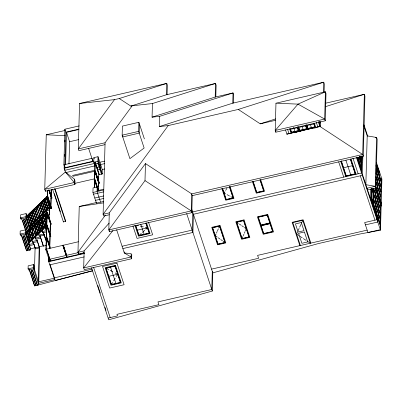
<?xml version="1.0" encoding="UTF-8"?>
<svg xmlns="http://www.w3.org/2000/svg" width="402" height="402" viewBox="0 0 402 402"><rect width="100%" height="100%" fill="white"/><g stroke="black" fill="none" stroke-linecap="round" stroke-linejoin="round"><path stroke-width="0.6" d="M320.092 126.143L320.188 121.756M29.23 226.803L29.271 227.341L29.165 226.612L50.124 206.457M20.1 234.075L20.185 231.049L25.678 229.783L26.065 230.949L25.979 233.979L20.487 235.245L20.1 234.075L25.592 232.813L25.678 229.783M20.547 217.869L20.633 214.839L26.125 213.573L26.512 214.743L26.426 217.768L20.934 219.035L20.547 217.869L26.04 216.603L26.125 213.573M20.487 235.245L20.497 234.863M20.934 219.035L20.964 217.899M21.618 218.879L21.633 218.502L25.421 229.964M27.894 250.526L23.145 235.858L27.899 250.24L27.894 250.526L26.517 250.843L21.185 234.708M27.366 231.366L23.592 219.648L27.371 231.085M28.572 230.09L31.874 239.919L31.663 240.265L24.964 219.331L28.743 230.768M25.291 234.135L25.306 233.758L30.637 249.893L29.266 250.21L24.507 235.823L23.135 236.14M46.773 213.874L25.818 234.029L27.165 232.366M26.517 250.843L26.542 250.084M27.552 231.939L27.562 231.652M28.964 214.135L28.753 214.336L28.964 214.135L32.205 223.934L31.994 224.135L29.135 215.492M28.924 231.622L28.934 231.336L28.019 231.547M28.793 242.617L28.833 243.155L28.748 242.868L32.858 238.919M28.09 268.863L28.17 265.838L33.667 264.571L34.049 265.737L33.969 268.767L28.472 270.033L28.09 268.863L33.582 267.596L33.667 264.571M28.803 243.537L28.773 244.547L33.582 243.441L33.592 243.064M28.833 242.426L29.2 229.1L29.542 229.019L29.587 227.507L32.376 226.864M29.336 226.557L29.547 226.351L29.331 226.698L26.477 217.909M25.954 233.627L29.009 242.868L29.225 242.522L26.205 233.401L25.999 233.602L29.014 242.728M30.09 212.914L30.301 212.713L30.09 212.914L33.326 222.859L33.542 222.507L30.683 213.864M29.266 250.21L24.517 235.542M29.16 269.873L29.17 269.496L34.602 285.922L35.979 285.606L31.13 270.647M28.019 216.427L30.879 225.07L30.663 225.416L27.808 216.628M27.497 231.999L30.547 241.22L30.336 241.567L27.482 232.778M31.421 211.633L31.632 211.432L31.421 211.633L34.657 221.577L34.873 221.231L32.014 212.583M31.09 227.939L31.306 227.582L34.522 237.476L34.311 237.677L31.23 227.683M30.637 249.893L30.673 248.758L29.12 244.471L29.16 242.954L25.934 233.205M31.994 224.135L29.14 215.346M32.205 223.934L28.969 213.995M38.773 281.973L39.728 248.521L37.336 241.275L37.326 241.657L32.517 242.763L32.13 241.597L32.612 224.065L36.22 223.231M32.964 210.151L32.748 210.492L32.964 210.151L36.205 219.949L35.989 220.296L33.135 211.507M33.205 242.607L33.215 242.225L35.125 248.014L33.979 244.23L33.969 244.607L29.16 245.717M33.291 268.546L38.723 284.973L37.351 285.289L32.507 270.33L31.587 270.541M34.311 237.677L34.522 237.476M34.461 270.913L35.105 247.637M40.697 238.039L35.889 239.245L35.502 238.074L35.969 221.11L38.974 220.422M35.989 220.296L36.205 219.949M35.848 236.019L35.642 236.225M34.602 285.922L31.703 276.325M35.889 239.245L35.924 238.034M37.537 218.668L37.321 219.015L37.537 218.668L34.678 210.02M36.964 235.069L37.175 234.723L36.964 235.069L33.944 225.793M37.326 241.657L36.954 239.828L39.255 246.778L39.225 247.928L35.105 248.878M38.657 217.733L38.868 217.387L38.657 217.733L35.793 209.085M38.29 233.627L38.502 233.421L38.285 233.768L35.466 225.08M39.411 204.09L39.622 203.744L39.411 204.09L42.652 213.889L42.863 213.542L42.652 213.889M39.079 220.241L39.295 219.894M37.351 285.289L32.507 270.33M44.064 234.803L44.054 235.185L39.245 236.291L38.858 235.125L39.341 217.593L42.949 216.763M39.989 216.452L40.2 216.105L39.989 216.452L37.13 207.663M38.275 281.149L39.225 246.687M36.818 223.025L39.828 232.12L39.612 232.467L36.798 223.798M40.411 218.959L40.557 218.562M40.954 202.467L40.743 202.809L40.954 202.467L44.195 212.261L43.984 212.608L40.934 203.387M40.697 238.135L40.346 235.632M41.321 215.17L41.532 214.824L41.321 215.17L38.461 206.382M38.15 221.743L41.15 230.818L40.939 231.17L37.939 221.944M42.285 201.186L42.074 201.533L42.285 201.186L45.526 210.985L45.315 211.331L42.451 202.683M41.929 218.241L44.913 227.266L45.124 227.065L41.959 217.336L41.677 217.628M46.823 231.803L42.617 232.773L42.23 231.607L42.697 214.638L45.702 213.949M39.265 220.809L42.265 229.869L42.476 229.522L39.481 220.462M42.617 232.773L42.652 231.562M43.29 216.055L43.009 216.346M40.813 219.18L43.803 228.22L43.592 228.567L40.788 219.949M43.984 212.608L41.125 203.819M65.144 130.439L46.26 134.791L44.753 189.302L45.391 191.231L74.923 184.428L75.013 181.021L74.375 179.091L65.4 172.051L44.753 189.302L74.285 182.498L74.375 179.091M44.054 235.185L43.682 233.356M46.31 245.436L43.366 246.114L40.893 238.326M45.391 191.231L45.421 190.096M45.315 211.331L42.456 202.543M44.913 227.266L41.934 218.1M45.124 227.065L42.145 217.899M46.009 228.567L45.974 229.818L45.587 228.653L46.069 211.12L49.677 210.291M46.783 196.859L46.798 196.342L47.743 196.121L51.637 208.462L50.692 208.678L46.783 196.859L47.727 196.643L47.743 196.121M45.883 237.16L46.828 236.944L45.883 237.16L46.466 238.994M43.471 216.758L46.451 225.763L46.24 225.969L46.451 225.622L43.662 217.18M46.21 225.346L47.155 225.125L46.21 225.346L46.793 227.18M43.999 201.055L46.858 209.698L46.647 210.05L43.979 201.834M49.722 248.552L49.753 247.31L46.366 236.904L46.753 225.427L46.436 236.889L49.763 246.954L50.079 235.492L46.692 225.085L47.084 213.276L50.416 223.341L50.024 235.155M47.476 196.684L47.647 190.553M46.426 237.245L46.034 249.054L46.356 237.255L49.687 247.325L49.652 248.567M50.089 235.14L46.763 225.07L47.084 213.276M47.547 196.668L47.712 190.538M47.366 212.643L47.381 212.166L46.436 212.387L46.421 212.859L47.366 212.643L51.205 224.241L50.26 224.457M46.491 249.145L62.742 245.361L66.069 255.466L49.818 259.21M45.331 199.774L48.19 208.422L47.979 208.769L45.31 200.553M49.521 207.141L49.31 207.487L49.521 207.141L46.662 198.493M49.16 217.864L49.426 208.171L50.114 208.01M49.381 214.593L49.426 208.171M50.144 264.752L55.034 279.541L54.692 279.621L48.642 261.33L48.748 257.571M48.848 258.561L48.763 261.697L84.515 253.456M49.697 246.969L50.014 235.507L46.682 225.442M50.059 233.914L50.35 223.356L47.019 213.291M50.692 208.678L50.32 206.985M50.843 205.522L51.079 196.945L48.923 190.427M51.104 195.98L51.29 189.267M50.873 206.734L51.144 196.93L48.793 189.819M51.17 195.965L51.355 189.252M50.541 248.18L46.828 236.944M49.923 236.637L50.868 236.361L49.923 236.582M51.205 224.241L47.381 212.166M54.722 278.611L54.692 279.621L38.21 283.42L38.255 281.908L54.737 278.109M63.878 164.805L92.033 158.313L92.998 161.232L64.843 167.719L63.878 164.805L64.858 129.218L79.234 125.906M94.777 165.91L65.591 172.634L64.144 168.257L64.23 165.127M64.471 156.353L64.526 154.474M64.868 141.941L64.923 140.062M64.843 167.719L64.873 166.473M64.908 165.222L65.822 132.137L64.858 129.218M64.853 169.046L64.817 170.302L94.51 163.458M63.003 245.532L63.119 245.114L66.822 256.742L63.119 245.114M65.606 164.699L66.501 132.358L78.707 129.544M65.466 220.402L65.441 221.346L63.38 221.824M68.968 164.086L69.586 141.695L66.501 132.358M78.149 252.647L66.712 255.28M66.717 256.767L66.832 256.35M66.953 256.717L66.838 257.129M167.076 94.706L167.343 85.144L166.76 83.395L79.546 103.495L78.295 148.921L78.872 150.675L105.048 144.64M96.586 202.492L79.239 206.492L77.973 252.3L78.556 254.049L84.174 252.752M78.556 254.049L78.591 252.793M83.611 252.873L83.621 252.481M109.153 223.12L84.154 250.873L83.686 267.908L84.264 269.662L131.65 258.737L131.771 254.386M64.144 168.257L92.988 161.609L93.008 160.855M96.45 203.116L92.927 192.463L93.053 187.92L97.173 186.97L97.068 190.754L103.736 189.221M95.113 166.262L93.761 162.177L93.887 157.634L98.008 156.685L102.254 169.523L102.128 174.066L98.696 174.86M94.294 187.669L94.636 179.865L98.108 190.367M94.746 171.242L94.515 179.548L94.872 171.212L98.415 182.327L98.284 187.076M94.42 187.639L94.636 179.865M98.55 181.955L94.882 170.865L95.113 162.493L98.781 173.584L98.565 181.357M95.068 179.624L94.083 179.789L94.661 181.598M95.309 170.91L99.359 183.227L98.374 183.453L99.364 183.166L95.309 170.91L94.324 171.136L95.093 173.533M102.128 174.066L97.882 161.227L98.008 156.685M97.696 190.804L97.751 188.719M98.585 158.438L98.465 162.981L95.716 163.614M98.44 181.387L98.57 176.604M98.314 190.608L98.54 182.297L94.872 171.212M99.726 166.393L99.842 162.227L104.691 161.112M100.5 168.729L100.616 164.564L104.857 163.584M215.804 96.952L216.13 85.184L215.552 83.435L152.443 103.545L132.213 105.781L105.078 142.75L103.103 214.296L103.681 216.05L109.299 214.753M109.284 212.874L108.811 229.909L109.389 231.658L191.799 212.668L192.267 195.633L191.689 193.88L145.464 163.584L109.284 212.874L103.103 214.296L168.232 125.58L238.275 109.434L323.741 82.199L324.319 83.948L324.097 91.963M109.389 231.658L109.424 230.441M138.881 122.298L138.63 131.384L144.132 148.026L129.911 158.654L122.148 135.183L122.399 126.097L138.881 122.298L144.383 138.941M122.761 135.725L122.726 136.936L139.208 133.137L139.459 124.052M325.57 103.219L364.348 94.279L362.689 154.474L191.689 193.88L191.221 210.914L108.811 229.909L144.996 180.619L145.464 163.584M233.376 103.118L233.607 94.696L233.029 92.947L159.634 116.339L152.067 117.173L152.443 103.545M168.232 125.58L159.353 126.56L159.634 116.339M119.283 98.525L130.841 106.098L166.448 94.751L166.76 83.395L119.283 98.525L114.475 99.631L79.546 103.495M152.067 117.173L215.176 97.063L215.552 83.435L166.448 94.751M212.276 271.325L211.779 289.495L157.976 301.897L158.89 304.666L116.957 314.334L117.474 315.902L108.143 318.052M91.515 267.777L108.721 319.801L212.291 291.048L212.789 272.878L191.468 208.407M159.353 126.56L232.748 103.168L233.029 92.947L215.176 97.063M275.968 103.198L275.214 130.454L275.792 132.208L325.238 120.811L325.992 93.555L325.414 91.802L275.968 103.198L297.998 104.128L325.414 91.802L324.66 119.062L325.238 120.811M275.792 132.208L275.827 130.967M319.736 122.133L319.706 123.077L319.319 121.912M319.801 121.615L319.751 123.319L319.384 122.203M320.002 121.635L319.871 126.409L286.917 134.107L319.987 126.484M323.449 92.681L323.741 82.199L232.748 103.168M358.775 160.84L358.875 157.152M361.473 169.011L361.609 164.091M361.674 161.82L361.81 156.896M361.86 156.951L361.72 162.061L359.936 156.569M362.041 156.092L361.574 173.001L192.638 211.939L192.136 230.11L122.087 246.25M362.88 156.046L362.348 175.337L193.407 214.271L192.91 232.441L122.861 248.587M192.267 195.633L363.267 156.222L364.926 96.033L364.348 94.279L325.178 106.761M363.921 125.952L367.202 135.871L365.85 184.704L375.252 186.307L375.83 188.061L367.589 189.96L367.624 188.724M370.388 188.94L370.182 196.462L377.081 217.326M371.443 188.598L371.187 197.864L380.599 226.316M371.599 188.714L371.337 198.02L380.604 226.035M371.744 198.427L372.021 188.588L373.368 192.674M372.041 189.583L371.8 198.482L373.051 202.276L373.297 193.377M373.438 188.282L373.322 192.432L372.071 188.638M373.096 202.513L373.488 188.432M373.483 203.683L373.89 188.92L380.453 208.759M375.126 208.643L375.242 204.477M375.262 203.724L375.378 199.558M375.398 198.799L375.513 194.633M375.533 193.88L375.649 189.714M375.94 179.006L375.875 181.387L380.8 196.266M376.076 174.086L376.126 172.302L381.051 187.181M375.83 188.061L377.176 139.223L376.599 137.474L367.202 135.871M376.764 213.603L376.88 209.437M376.9 208.683L377.016 204.517M377.036 203.759L377.151 199.598M377.171 198.839L377.287 194.674M377.383 191.267L377.498 187.106M377.518 186.347L377.634 182.181M377.654 181.423L377.769 177.262M377.79 176.503L377.905 172.337M377.121 215.814L377.016 219.693L364.654 222.542L367.956 232.522L380.317 229.673L380.423 225.793M378.317 172.468L378.428 168.584M377.895 218.145L377.79 222.025L365.428 224.874M379.091 174.8L379.197 170.92M378.408 218.562L378.518 214.402M378.543 213.643L378.659 209.477M378.679 208.723L378.795 204.558M378.815 203.799L378.93 199.633M379.021 196.226L379.136 192.066M379.156 191.307L379.272 187.141M379.292 186.387L379.408 182.222M379.428 181.463L379.543 177.302M380.046 223.527L380.568 204.598M380.664 201.191L381.186 182.262M381.619 182.448L381.724 178.563M212.789 272.878L318.158 243.622L359.599 234.07L380.488 230.195L381.9 179.091L376.468 162.669M218.658 228.155L219.512 226.155L212.643 227.738L218.05 244.079L224.919 242.496L219.512 226.155M242.084 238.542L236.683 222.2L243.547 220.618L248.954 236.959L242.084 238.542L242.934 236.557M243.28 235.743L243.944 234.185M244.341 233.255L245.069 231.552M245.431 230.703L246.25 228.788L244.371 227.497M216.13 233.808L215.281 235.713L217.211 237.069M216.517 232.949L217.211 231.401M217.477 230.793L218.236 229.105M297.636 231.743L296.591 234.064L298.912 235.612M298.108 230.683L299.118 228.431M299.686 227.17L300.947 224.356M301.485 223.16L302.761 220.316L292.802 222.613L300.379 245.521M224.939 191.638L224.09 193.071L225.698 193.93M225.648 190.442L226.964 188.221M111.46 284.505L120.384 282.445L114.982 266.104L106.053 268.164L111.46 284.505L112.681 282.495M113.665 280.882L115.218 278.325M116.339 276.486L117.685 274.275L115.173 272.953M114.475 99.631L78.295 148.921L105.078 142.75M105.409 215.11L77.973 252.3L84.154 250.873M112.942 230.522L83.686 267.908L131.072 256.989L131.163 253.582L124.324 253.004L116.64 229.773M29.281 226.959L35.969 220.532M42.476 229.522L42.27 229.728L39.019 220.05M26.371 216.371L46.878 196.633M26.361 216.753L46.868 197.01M28.266 214.985L30.939 212.412M33.617 209.839L34.954 208.553M40.306 203.407L43.426 200.402M28.537 215.784L31.673 212.769M32.567 211.909L33.461 211.05M36.592 208.035L39.728 205.02M41.069 203.729L42.411 202.437M44.2 200.719L45.994 198.995M29.155 226.994L50.114 206.834L47.386 198.116M37.311 219.241L46.672 210.236M47.562 209.382L50.24 206.804M29.175 227.437L50.23 207.186M26.009 232.416L46.436 212.432M29.974 228.864L29.693 229.155M33.969 225.019L33.688 225.311M37.964 221.175L37.682 221.326M45.954 213.492L45.677 213.643M25.994 232.793L46.506 213.065M28.949 230.647L32.07 227.648M32.964 226.788L33.853 225.929M36.974 222.929L42.326 217.783M45.446 214.779L46.341 213.924M46.979 224.879L28.452 242.697L28.441 243.079L46.516 225.693M33.753 238.059L43.562 228.622M44.451 227.768L46.235 226.05M28.738 243.25L46.677 225.994M135.74 225.517L139.022 235.441L141.268 233.411M142.318 232.462L144.775 230.235M145.896 229.225L147.413 227.854L145.268 227.326M49.486 260.677L50.21 260.22L49.486 260.677L45.682 249.426L46.406 248.969L50.33 260.581L49.516 261.029M46.496 248.984L45.682 249.426M238.275 109.434L260.235 123.826L275.666 118.907M55.35 280.49L92.726 270.621M38.687 284.862L92.716 270.842M130.841 106.098L132.213 105.781M65.822 132.137L79.003 129.097M69.586 141.695L78.742 139.584M122.148 135.183L138.63 131.384M93.761 162.177L97.882 161.227M260.235 123.826L275.385 120.334M96.972 167.403L99.033 166.93M97.741 169.739L99.802 169.267M94.882 170.865L94.988 162.524L98.656 173.614M102.254 169.523L104.681 168.966M293.902 132.806L297.505 131.972M298.706 131.695L301.113 131.142M314.334 128.097L316.736 127.545M74.586 183.438L94.726 178.795M50.989 198.075L51.933 197.799L50.989 198.015L51.109 198.437M92.927 192.463L103.711 189.975M93.505 194.211L103.686 191.87M94.761 198.005L103.731 195.94M95.535 200.342L103.897 198.412M375.423 137.745L376.599 137.474L375.252 186.307L367.011 188.206M96.364 203.136L103.6 201.467M23.582 219.934L24.954 219.618M45.587 228.653L46.788 228.376M42.23 231.607L47.039 230.497M38.858 235.125L43.667 234.019M35.502 238.074L40.311 236.969M343.569 167.729L352.499 165.674M32.13 241.597L36.939 240.486M229.411 186.814L233.08 197.905L226.215 199.487L222.547 188.397M30.673 248.758L35.135 247.727M39.255 246.778L43.376 245.828M35.095 247.923L39.215 246.974M27.899 250.24L29.276 249.923M78.43 241.743L63.38 245.25L66.712 255.315M137.283 230.185L147.413 227.854M139.022 235.441L149.152 233.105L145.871 223.185M48.642 261.33L84.395 253.089M49.803 264.833L84.254 256.893M32.497 270.611L31.125 270.928L35.999 285.676M260.772 225.205L270.043 223.07M260.918 225.643L270.189 223.507M54.124 277.908L92.234 269.129M35.984 285.319L37.361 285.003M108.756 276.335L117.685 274.275M367.162 230.13L257.587 255.381L258.612 258.285L211.552 269.129M79.239 206.492L103.399 202.889M46.26 134.791L65.179 135.655M50.33 260.581L46.406 248.969M136.75 225.231L138.554 225.673M140.208 226.08L143.383 226.864M106.053 268.164L108.716 269.561M110.173 270.33L112.761 271.687M227.04 194.658L229.537 196M230.843 196.699L233.08 197.905M319.761 126.339L362.689 154.474L363.267 156.222M144.996 180.619L191.221 210.914L191.799 212.668M299.972 236.316L302.224 237.818M303.374 238.587L306.053 240.371M307.098 241.064L310.334 243.225L302.761 220.316M236.683 222.2L238.421 223.396M239.311 224.009L241.12 225.256M241.868 225.768L243.537 226.919M218.246 237.798L219.829 238.914M220.738 239.557L222.462 240.768M223.125 241.235L224.919 242.496M25.869 218.145L26.2 218.397L47.441 197.975L46.838 196.915M32.562 226.391L32.356 226.452M28.567 230.235L28.361 230.436M65.4 172.051L74.285 182.498L74.923 184.428M363.951 124.821L367.669 136.057M376.423 163.765L378.393 169.719M376.192 164.393L378.362 170.95M376.021 165.518L381.794 182.97M376.071 165.971L381.784 183.257M381.764 184.01L376.262 167.378L376.146 171.543L381.071 186.427M376.011 176.463L380.935 191.347M375.991 177.222L380.915 192.106M380.779 197.025L375.855 182.141L375.739 186.307L381.242 202.94M375.699 187.01L381.222 203.698M375.724 187.382L381.212 203.98M375.493 188.116L381.176 205.306M375.257 187.709L381.166 205.588M375.101 188.061L381.146 206.347M373.87 189.674L380.433 209.517M361.629 155.936L362.011 157.102M373.754 193.839L380.317 213.683M371.996 189.342L373.347 193.427M373.734 194.598L380.297 214.437M360.775 156.438L361.74 159.358M359.735 156.363L361.855 162.78M373.619 198.759L380.181 218.603M373.599 199.518L380.161 219.361M359.308 156.71L361.815 164.297M359.303 157.011L361.664 164.142L361.519 169.252L357.614 157.338M358.453 157.212L361.544 166.554M371.363 197.261L380.624 225.276M357.413 157.137L361.659 169.976M356.986 157.483L361.614 171.488M362.378 174.202L377.046 218.557M356.318 157.112L380.488 230.195M360.287 175.81L374.955 220.165M352.886 157.901L358.142 173.795M351.062 159.097L356.082 174.267M350.509 159.097L355.418 173.95L346.152 176.086L341.238 161.237M350.373 159.252L355.202 173.845L346.273 175.9L341.253 160.725M345.911 160.282L350.735 174.87M340.76 161.468L345.78 176.644M338.66 161.815L343.72 177.116M319.309 122.288L319.891 124.037M318.726 121.746L320.243 126.344M318.309 121.741L319.977 126.796M316.268 122.213L317.937 127.263M314.374 123.188L315.721 127.273L291.003 132.972L289.651 128.886M313.771 123.057L315.062 126.957L307.852 128.62L306.56 124.715M310.444 124.72L311.409 127.64M306.133 125.087L307.48 129.173M305.53 124.957L306.821 128.856L299.611 130.514L298.324 126.615M302.203 126.62L303.168 129.539M297.892 126.987L299.239 131.072M297.294 126.856L298.58 130.756L291.37 132.414L290.083 128.514M293.576 127.354L294.927 131.439M287.621 129.454L289.093 133.911M285.541 129.936L287.013 134.394M310.852 243.104L303.128 219.763L292.143 222.296L299.862 245.637M260.662 179.614L264.521 191.287L256.28 193.186L252.421 181.513M260.275 180.121L263.863 190.97L256.652 192.628L253.064 181.784M259.973 179.774L263.642 190.865L256.772 192.447L253.104 181.357M230.1 186.659L233.959 198.332L225.718 200.231L221.859 188.558M229.522 186.593L233.301 198.01L226.09 199.673L222.316 188.257M186.684 213.628L212.291 291.048M148.574 222.417L152.67 234.808L137.047 238.406L132.906 225.889M146.559 223.025L150.031 233.532L138.529 236.18L134.861 225.095M145.991 222.984L149.373 233.21L138.901 235.627L135.514 225.396M140.785 224.291L144.087 234.271M131.65 258.737L131.072 256.989L124.324 253.004L124.198 251.813M98.475 162.599L102.138 173.689M97.776 163.137L101.445 174.227M93.887 157.634L94.274 158.8M99.384 174.699L95.329 162.443L94.641 162.604L95.028 163.77L94.344 163.931L94.354 163.549L95.068 165.719M88.581 148.288L92.988 161.609M95.068 179.563L98.736 190.709M94.646 179.518L98.329 190.473M97.741 189.101L98.279 190.724M94.505 179.895L97.596 189.231M97.048 191.513L100.57 202.166M110.52 267.134L115.922 283.475M93.576 267.31L110.203 317.575M97.781 285.5L100.314 293.158M105.022 307.394L106.007 310.369M55.054 188.92L65.586 220.768M54.637 188.674L65.561 221.713M54.37 193.553L60.461 211.965M52.577 189.151L63.501 222.185M49.391 190.111L52.054 198.161M48.999 190.061L51.154 196.573M48.933 190.076L51.089 196.588M47.727 196.643L51.637 208.462M63.013 245.14L66.822 256.742M46.657 198.638L49.516 207.281M46.451 198.699L49.31 207.487M45.135 199.342L48.185 208.563M45.119 200.121L47.979 208.769M43.994 201.196L46.853 209.844M43.783 201.402L46.647 210.05M46.069 211.12L46.456 212.286M46.421 212.809L47.19 215.181M42.662 202.482L45.521 211.125M46.15 214.085L47.325 217.804M45.939 214.291L47.315 218.603M41.14 203.186L44.19 212.407M44.808 215.336L46.848 221.653M44.592 215.678L46.823 222.422M47.155 225.125L50.868 236.421M40.004 204.899L42.858 213.683M39.411 203.95L42.652 213.748M43.26 216.959L46.24 225.969M38.476 205.744L41.527 214.964M37.145 207.025L40.195 216.246M40.808 219.321L43.798 228.361M40.597 219.522L43.592 228.567M49.597 248.396L49.717 248.763M36.009 208.744L38.863 217.527M39.476 220.603L42.471 229.663M43.316 232.235L45.954 240.215M43.677 233.637L46.346 241.713M34.672 210.166L37.532 218.809M34.466 210.226L37.321 219.015M38.145 221.884L41.15 230.964M37.934 222.09L40.939 231.17M33.341 211.447L36.2 220.09M36.813 223.165L39.823 232.261M36.602 223.371L39.612 232.467M39.944 235.753L43.366 246.114M32.009 212.723L34.868 221.371M31.798 212.929L34.657 221.577M35.487 224.306L38.497 233.562M35.276 224.653L38.285 233.768M30.487 213.432L33.537 222.653M30.276 213.633L33.326 222.859M34.155 225.587L37.17 234.863M32.823 226.874L35.848 236.165M32.612 227.075L35.637 236.366M39.195 247.838L39.708 249.386M28.014 216.567L30.874 225.21M27.612 216.196L30.663 225.416M26.688 217.708L29.542 226.492M26.768 218.16L30.004 227.954M26.04 216.603L26.426 217.768M26.281 217.477L29.331 226.698M29.587 227.507L29.969 228.673M30.16 229.436L33.195 238.763L30.16 229.577M29.954 229.637L32.984 238.969M25.753 217.552L29.542 229.019M28.828 230.859L31.869 240.064M28.617 231.06L31.663 240.265M27.497 232.14L30.547 241.361M27.286 232.346L30.336 241.567M22.612 220.643L25.467 229.276M26.165 233.421L29.22 242.662M25.592 232.813L25.979 233.979M25.648 233.522L25.818 234.029M33.944 268.059L38.592 282.114M33.582 267.596L33.969 268.767M21.783 235.703L26.351 249.511M29.773 270.486L31.507 275.737M27.426 215.477L27.637 215.276L27.426 215.477M34.085 209.07L34.296 208.869L34.085 209.07M35.416 207.789L35.627 207.588L35.416 207.789M36.748 206.512L36.959 206.306L36.748 206.512M38.079 205.231L38.29 205.025L38.079 205.231M43.406 200.106L43.617 199.905L43.406 200.106M44.738 198.824L44.949 198.623L44.738 198.824M46.069 197.543L46.28 197.342L46.069 197.543M297.998 104.128L275.214 130.454L324.66 119.062L297.998 104.128M93.304 170.644L72.651 175.408L72.913 176.287L93.591 171.523L93.304 170.644M297.395 127.73L290.53 129.313L291.495 132.233L298.359 130.65L297.395 127.73M305.636 125.831L298.771 127.414L299.736 130.333L306.6 128.751L305.636 125.831M313.877 123.932L307.012 125.514L307.977 128.434L314.841 126.851L313.877 123.932M220.005 225.416L211.764 227.316L217.557 244.823L225.798 242.924L220.005 225.416M244.044 219.874L235.803 221.773L241.592 239.28L249.833 237.386L244.044 219.874M267.732 214.417L257.431 216.789L263.225 234.296L273.526 231.924L267.732 214.417M219.638 225.969L212.427 227.632L217.924 244.265L225.135 242.602L219.638 225.969M243.672 220.432L236.461 222.095L241.964 238.728L249.175 237.064L243.672 220.432M267.365 214.969L258.094 217.11L263.591 233.743L272.863 231.602L267.365 214.969M267.24 215.155L258.315 217.216L260.893 225.019L269.822 222.964L267.24 215.155M270.064 223.693L261.134 225.748L263.717 233.557L272.646 231.497L270.064 223.693M116.957 263.139L102.535 266.461L109.676 288.053L124.097 284.732L116.957 263.139M115.474 265.365L105.173 267.737L110.967 285.244L121.263 282.872L115.474 265.365M301.279 222.542L295.44 223.889L298.133 232.024L303.967 230.678L301.279 222.542M115.103 265.918L105.837 268.054L111.334 284.691L120.605 282.551L115.103 265.918M304.399 231.984L298.565 233.331L301.862 243.295L307.696 241.949L304.399 231.984"/></g></svg>
